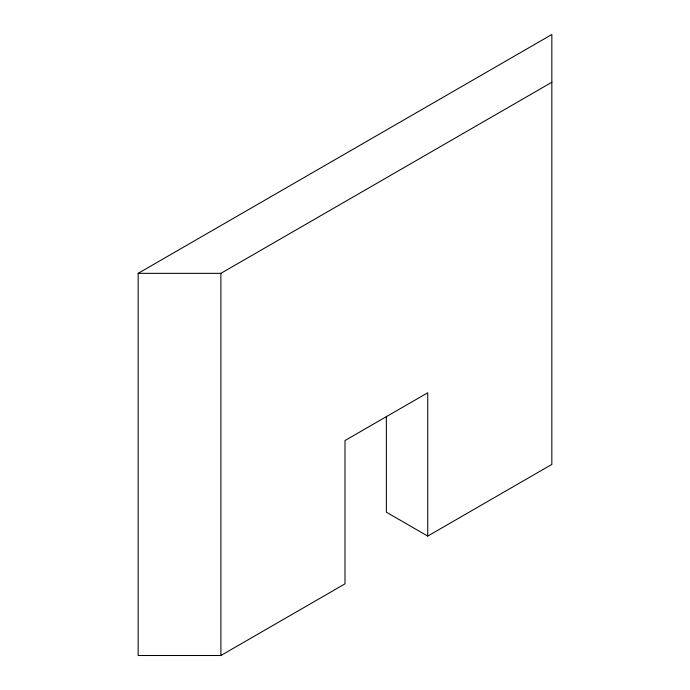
<?xml version="1.0" encoding="UTF-8"?>
<svg xmlns="http://www.w3.org/2000/svg" width="690" height="690" viewBox="0 0 690 690"><rect width="100%" height="100%" fill="white"/><g stroke="black" fill="none" stroke-linecap="round" stroke-linejoin="round"><path stroke-width="1.03" d="M427.74 536.078L427.74 392.765L345 440.539L345 583.843L220.895 655.5L138.155 655.5L138.155 273.344L551.845 34.5L551.845 464.422L427.74 536.078L386.365 512.196L386.365 416.294M138.155 273.344L220.895 273.344L551.845 82.265M220.895 273.344L220.895 655.5"/></g></svg>
